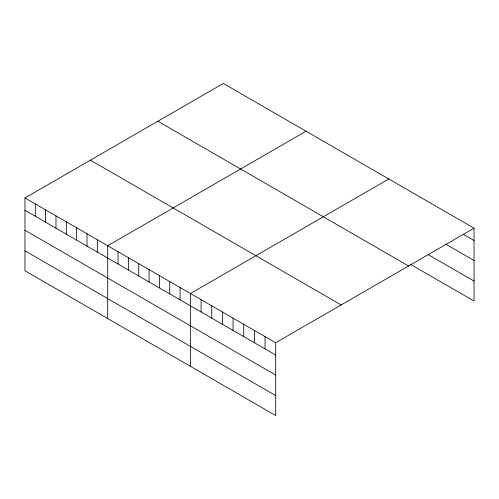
<?xml version="1.0" encoding="UTF-8"?>
<svg xmlns="http://www.w3.org/2000/svg" width="499" height="499" viewBox="0 0 499 499"><rect width="100%" height="100%" fill="white"/><g stroke="black" fill="none" stroke-linecap="round" stroke-linejoin="round"><path stroke-width="0.75" d="M24.95 197.966L275.685 342.726L275.685 415.555L24.95 270.795L24.95 197.966L223.315 83.445L474.05 228.205L474.05 301.034L410.109 264.121M306.055 131.212L107.69 245.739L107.69 318.568M388.802 178.985L190.437 293.512L190.437 366.341M275.685 342.726L474.05 228.205M463.396 234.368L474.05 240.524M446.075 244.342L474.05 260.49M428.092 254.534L474.05 281.068M157.852 121.232L408.587 265.998M90.413 160.173L341.148 304.933M24.95 210.285L275.685 355.045M24.95 230.251L275.685 375.017M24.95 250.829L275.685 395.588M265.031 336.576L265.031 348.895M254.371 330.425L254.371 342.744M243.718 324.269L243.718 336.588M233.064 318.119L233.064 330.438M222.404 311.969L222.404 324.288M211.751 305.812L211.751 318.131M201.091 299.662L201.091 311.981M180.095 287.536L180.095 299.855M169.754 281.567L169.754 293.886M159.406 275.591L159.406 287.911M149.064 269.622L149.064 281.941M138.722 263.653L138.722 275.972M128.38 257.677L128.38 269.996M118.038 251.708L118.038 264.027M97.349 239.763L97.349 252.082M87.007 233.794L87.007 246.113M76.665 227.825L76.665 240.144M66.323 221.849L66.323 234.168M55.982 215.88L55.982 228.199M45.634 209.911L45.634 222.23M35.292 203.935L35.292 216.254"/></g></svg>
